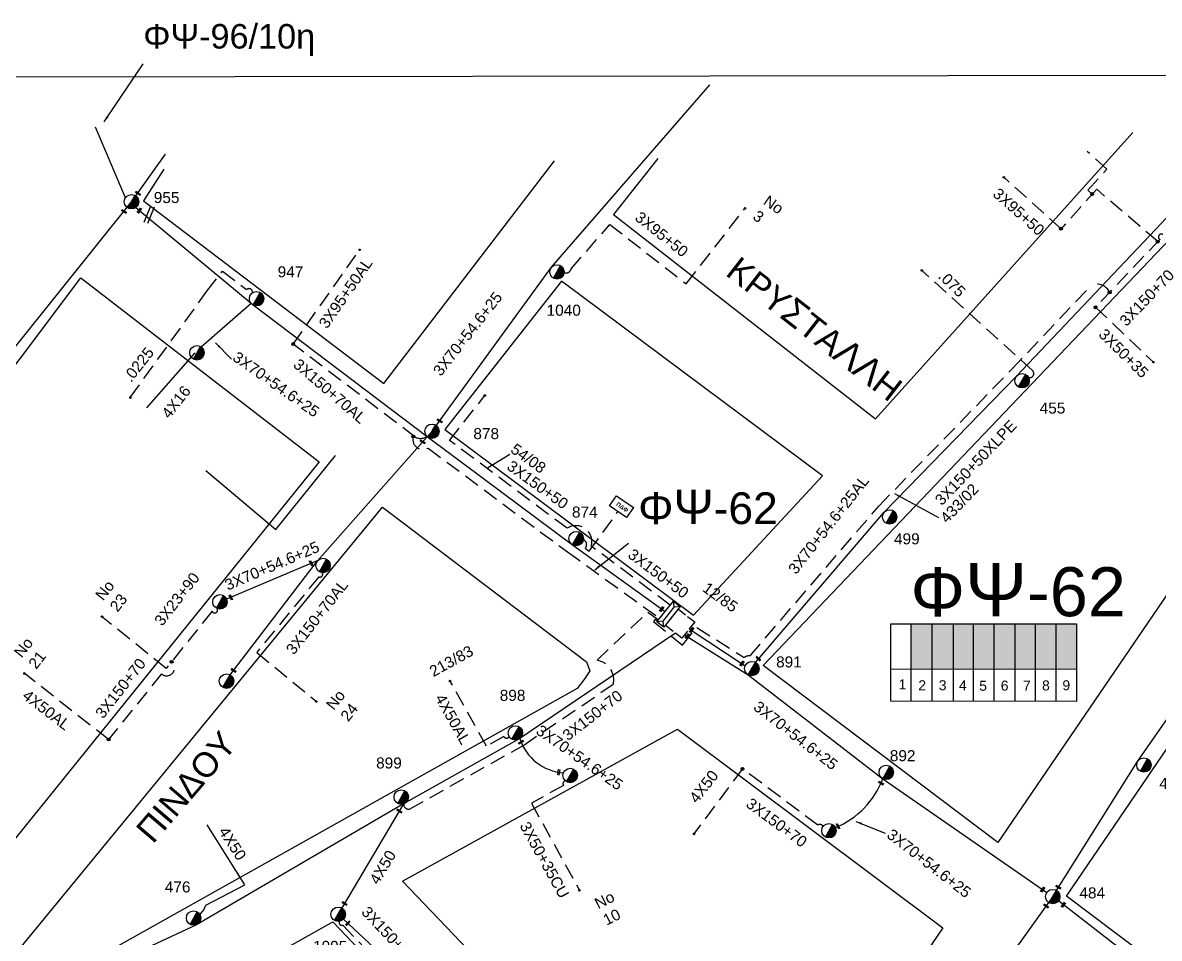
# Model space of a CAD drawing. Header units: millimetres. Extents: x 771 to 3391, y 686 to 1835.
# Drawn here: x 951.1 to 1136.7, y 1619.6 to 1769.1 of the extents above; entities that cross this region are included whole.
import ezdxf

# ---------------------------------------------------------------- set-up
doc = ezdxf.new("R2010")
doc.units = ezdxf.units.MM
doc.linetypes.add('DASHED', pattern=[19.05, 12.7, -6.35])
for name, color, linetype in [('Pillar OTE', 7, 'Continuous'), ('Pillar Δημοτικού Φωτισμού', 7, 'Continuous'), ('Άγνωστα', 7, 'Continuous'), ('Γυμνά εναέρια ΧΤ και ΦΟΠ (3Φ)   4x50+16AL', 7, 'Continuous'), ('Εναέρια παροχή ΧΤ 4x16', 7, 'SYN_LINE'), ('Επιγραφές - Σχήματα', 7, 'Continuous'), ('Καλωδια Χ.Τ. 3x50+35', 7, 'Continuous'), ('Καλωδια ΧΤ  3X95+50', 7, 'Continuous'), ('Καλώδια ΧΤ   3x150+50CU', 7, 'DASHED'), ('Καλώδια ΧΤ   3x150+70AL', 7, 'DASHED'), ('Καλώδια ΧΤ   3x150AL+50CU', 7, 'DASHED'), ('Μηχανική τομή', 7, 'Continuous'), ('Περίπτερο', 7, 'Continuous'), ('Στύλος ΦΜ', 7, 'Continuous'), ('Στύλος ΦΜ @ 1', 7, 'Continuous'), ('Συνδέσεις', 7, 'Continuous'), ('Συνεστραμμένα ΧΤ   3x70+54.6+25 AL', 7, 'SYN_LINE'), ('Τομή', 7, 'Continuous'), ('Υποσταθμός πόλεως', 7, 'Continuous'), ('Υπόβαθρο ΔΕΗ', 7, 'Continuous'), ('Υπόγεια Καλώδια Δικτύου ΧΤ   .075', 7, 'DASHED'), ('Υπόγεια καλώδια Παροχών ΧΤ   .0225', 7, 'DASHED'), ('Υπόγεια καλώδια Παροχών ΧΤ   4x50AL', 7, 'DASHED')]:
    doc.layers.add(name, color=color, linetype=linetype)
doc.styles.add('arial', font='ARIAL.TTF')
doc.styles.get("Standard").update_dxf_attribs({"font": 'ARIAL.TTF'})
doc.linetypes.add('SYN_LINE', pattern='A,0.5,-0.0001,["/\\/\\/\\/",Standard,S=0.1,R=0,X=0,Y=-0.05],-0.25', length=0.7501)
doc.dimstyles.new('ISO-25', dxfattribs={"dimtxt": 2.5, "dimasz": 2.5, "dimexe": 1.25, "dimexo": 0.625, "dimtad": 1, "dimtxsty": 'Standard', "dimcen": 2.5, "dimadec": 0, "dimazin": 0, "dimtfac": 1, "dimtmove": 0, "dimatfit": 3, "dimfxl": 1, "dimarcsym": 0})

# ---------------------------------------------------------------- blocks, each defined once
blk = doc.blocks.new('ΥΠΑΡΧΩΝ ΤΣΙΜΕΝΤΕΝΙΟΣ ΣΤΥΛΟΣ')
at = {"layer": 'Στύλος ΦΜ'}
blk.add_hatch(color=7, dxfattribs=at).paths.add_polyline_path([(-1.29, -2.28, 0.574793), (2.62, 0, 0.268822), (1.3, 2.27)])
at = {"layer": 'Στύλος ΦΜ', "color": 7}
blk.add_line((-1.29, -2.28), (1.3, 2.27), dxfattribs=at)
blk.add_circle((0, 0), 2.62, dxfattribs=at)
at = {"layer": 'Στύλος ΦΜ', "flags": 4}
for tag, p in [('ΑΡΙΘΜΟΣ', (-4.68, 8.05)), ('ΤΥΠΟΣ', (-4.91, 3.03))]:
    blk.add_attdef(tag, p, '', height=4, dxfattribs=at)
blk = doc.blocks.new('ΜΗΧΑΝΙΚΗ ΤΟΜΗ')
at = {"layer": 'Μηχανική τομή', "ltscale": 40}
for p, q in [((-1.89, 0.78), (1.89, 0.78)), ((1.89, 0), (-1.89, 0))]:
    blk.add_line(p, q, dxfattribs=at)
blk = doc.blocks.new('PILLAR YPOSTATHMOU')
at = {"layer": 'Περίπτερο', "ltscale": 40}
for points in [[(540.43, 2525.12), (540.43, 2526.01), (541.51, 2526.01)], [(541.82, 2526.01), (542.91, 2526.01), (542.91, 2524.95)], [(541.59, 2523.53), (540.43, 2523.53), (540.43, 2524.86)], [(542.91, 2524.59), (542.91, 2523.53), (541.92, 2523.53)]]:
    blk.add_lwpolyline(points, dxfattribs=at)
blk = doc.blocks.new('ΥΠΟΣΤΑΘΜΟΣ ΠΟΛΕΩΣ')
at = {"layer": 'Υποσταθμός πόλεως', "linetype": 'Continuous', "ltscale": 40}
blk.add_lwpolyline([(-8.57, 2.82), (8.57, 2.82), (8.57, -2.82), (-8.57, -2.82)], close=True, dxfattribs=at)
for points in [[(-5.75, 0), (-8.57, 2.82)], [(5.75, 0), (8.57, 2.82)], [(-8.57, -2.82), (-5.75, 0)], [(-5.75, 0), (5.75, 0)], [(8.57, -2.82), (5.75, 0)]]:
    blk.add_lwpolyline(points, dxfattribs=at)
at = {"layer": 'Υποσταθμός πόλεως', "linetype": 'SYN_LINE', "ltscale": 40, "flags": 1}
for tag, p in [('ΜΕΤΑΣΧΗΜΑΤΙΣΜΟΣ', (10.6, 2.39)), ('ΙΣΧΥΣ', (10.58, -0.41)), ('ΑΡΙΘΜΟΣ', (10.7, -3.13))]:
    blk.add_attdef(tag, p, '', height=1.8, dxfattribs=at)
blk = doc.blocks.new('ΤΟΜΗ')
at = {"layer": 'Τομή', "ltscale": 40}
for p, q in [((-5.68, 0), (5.68, 0)), ((5.68, -2.33), (-5.68, -2.33))]:
    blk.add_line(p, q, dxfattribs=at)
blk = doc.blocks.new('_ΣΥΝΔΕΣΗ')
at = {"layer": 'Συνδέσεις', "linetype": 'SYN_LINE', "ltscale": 40}
blk.add_hatch(color=256, dxfattribs=at).paths.add_polyline_path([(0.5, -0.01, 1), (-0.5, -0.01, 1)])
at = {"layer": 'Συνδέσεις'}
blk.add_circle((0, -0.01), 0.5, dxfattribs=at)
blk = doc.blocks.new('PILLAR ΔΗΜΟΤΙΚΟΥ ΦΩΤΙΣΜΟΥ')
at = {"layer": 'Pillar Δημοτικού Φωτισμού', "ltscale": 40}
for p, q in [((-3.64, 2), (3.07, 2)), ((-3.64, -2), (-3.64, 2)), ((3.07, 2), (3.07, -2)), ((3.07, -2), (-3.64, -2))]:
    blk.add_line(p, q, dxfattribs=at)
at = {"layer": 'Pillar Δημοτικού Φωτισμού', "insert": (-2.13, 0.69), "char_height": 1.3575, "width": 109.961, "attachment_point": 1}
blk.add_mtext('{\\fArial|b1|i0|c161|p34;ΠΔΦ}', dxfattribs=at)

msp = doc.modelspace()

# ---------------------------------------------------------------- hatches: boundary and pattern name
at = {"layer": 'Καλώδια ΧΤ   3x150+50CU', "linetype": 'DASHED', "ltscale": 0.2}
h = msp.add_hatch(color=151, dxfattribs=at)
h.dxf.hatch_style = 1
h.paths.add_polyline_path([(1099.63619, 1670.9259), (1096.19631, 1670.92612), (1096.19585, 1663.56553), (1099.63573, 1663.56218)])
h = msp.add_hatch(color=1, dxfattribs=at)
h.dxf.hatch_style = 1
h.paths.add_polyline_path([(1103.07576, 1670.92569), (1099.63619, 1670.9259), (1099.63573, 1663.56218), (1103.0753, 1663.55884)])
h = msp.add_hatch(color=133, dxfattribs=at)
h.dxf.hatch_style = 1
h.paths.add_polyline_path([(1106.37331, 1670.92548), (1103.07576, 1670.92569), (1103.0753, 1663.55884), (1106.37285, 1663.55564)])
h = msp.add_hatch(color=6, dxfattribs=at)
h.dxf.hatch_style = 1
h.paths.add_polyline_path([(1109.75931, 1670.92527), (1106.37331, 1670.92548), (1106.37285, 1663.55564), (1109.75885, 1663.55235)])
h = msp.add_hatch(color=5, dxfattribs=at)
h.dxf.hatch_style = 1
h.paths.add_polyline_path([(1113.15596, 1670.92505), (1109.75931, 1670.92527), (1109.75885, 1663.55235), (1113.15549, 1663.54906)])
h = msp.add_hatch(color=2, dxfattribs=at)
h.dxf.hatch_style = 1
h.paths.add_polyline_path([(1116.493, 1670.92485), (1113.15596, 1670.92505), (1113.15549, 1663.54906), (1116.49254, 1663.54581)])
h = msp.add_hatch(color=30, dxfattribs=at)
h.dxf.hatch_style = 1
h.paths.add_polyline_path([(1119.88138, 1670.92463), (1116.493, 1670.92485), (1116.49254, 1663.54581), (1119.88092, 1663.54252)])
h = msp.add_hatch(color=85, dxfattribs=at)
h.dxf.hatch_style = 1
h.paths.add_polyline_path([(1123.20148, 1670.92443), (1119.88138, 1670.92463), (1119.88092, 1663.54252), (1123.20102, 1663.5393)])

# ---------------------------------------------------------------- linework, layer by layer
at = {"layer": 'Pillar OTE', "ltscale": 40}
for points in [[(1092.86761, 1658.28604), (1092.8684, 1670.92632), (1123.20148, 1670.92443), (1123.20069, 1658.25667), (1092.86761, 1658.28696)], [(1096.19552, 1658.28364), (1096.19631, 1670.92612)], [(1099.6354, 1658.28021), (1099.63619, 1670.9259)], [(1103.07497, 1658.27677), (1103.07576, 1670.92569)], [(1106.37252, 1658.27348), (1106.37331, 1670.92548)], [(1109.75852, 1658.2701), (1109.75931, 1670.92527)], [(1113.15516, 1658.26671), (1113.15596, 1670.92505)], [(1116.49221, 1658.26337), (1116.493, 1670.92485)], [(1119.88059, 1658.25999), (1119.88138, 1670.92463)], [(1092.86794, 1663.56876), (1123.20102, 1663.5393)]]:
    msp.add_lwpolyline(points, dxfattribs=at)
at = {"layer": 'Άγνωστα', "color": 30, "linetype": 'DASHED', "ltscale": 0.2}
msp.add_lwpolyline([(1125.75354, 1741.08444), (1125.04373, 1741.72323), (1128.14709, 1745.17166), (1124.91728, 1748.07828)], dxfattribs=at)
at = {"layer": 'Άγνωστα', "color": 6, "linetype": 'SYN_LINE', "ltscale": 8}
msp.add_lwpolyline([(979.18491, 1715.17051), (971.30268, 1706.19125)], dxfattribs=at)
at = {"layer": 'Άγνωστα', "color": 2}
msp.add_lwpolyline([(981.01403, 1695.98054), (992.42339, 1686.35739), (1002.16856, 1698.39586)], dxfattribs=at)
at = {"layer": 'Άγνωστα', "color": 6, "linetype": 'DASHED', "ltscale": 0.2}
for points in [[(1042.63621, 1684.68586, -0.478654764), (1042.97094, 1683.23677), (1043.61576, 1682.77267), (1048.28372, 1689.25841)], [(982.84836, 1673.42141, -1.037056026), (982.0168, 1672.97867), (974.48894, 1663.65593), (963.97962, 1672.14192)]]:
    msp.add_lwpolyline(points, format="xyb", dxfattribs=at)
at = {"layer": 'Άγνωστα', "color": 27}
msp.add_lwpolyline([(979.48472, 1622.77656), (980.6762, 1624.20945), (980.99783, 1624.96885), (987.34281, 1628.29855), (981.23003, 1638.13228)], dxfattribs=at)
at = {"layer": 'Γυμνά εναέρια ΧΤ και ΦΟΠ (3Φ)   4x50+16AL', "color": 2, "linetype": 'Continuous', "ltscale": 0.2}
msp.add_lwpolyline([(1013.2687, 1641.52036), (1002.61085, 1623.50412), (1016.91073, 1610.11609), (1034.7423, 1591.59839), (1050.27872, 1574.84428), (1061.58138, 1562.31555)], dxfattribs=at)
at = {"layer": 'Καλωδια Χ.Τ. 3x50+35', "color": 30, "linetype": 'DASHED', "ltscale": 0.2}
msp.add_lwpolyline([(1126.28599, 1722.61852), (1135.7356, 1713.66333)], dxfattribs=at)
at = {"layer": 'Καλωδια Χ.Τ. 3x50+35', "color": 133, "linetype": 'DASHED', "ltscale": 0.2}
msp.add_lwpolyline([(1039.69158, 1645.3018, 0.562615626), (1039.42096, 1644.53799), (1034.16853, 1641.6341), (1041.95706, 1627.54655)], format="xyb", dxfattribs=at)
at = {"layer": 'Καλωδια ΧΤ  3X95+50', "color": 30, "linetype": 'DASHED', "ltscale": 0.2}
msp.add_lwpolyline([(1120.66274, 1735.42759), (1111.31631, 1743.83877)], dxfattribs=at)
at = {"layer": 'Καλωδια ΧΤ  3X95+50', "color": 6, "linetype": 'DASHED', "ltscale": 0.2}
msp.add_lwpolyline([(1039.51789, 1728.31877, 0.494073887), (1040.64132, 1728.87029), (1046.97169, 1736.15998), (1059.44345, 1726.44709), (1069.05168, 1738.78447)], format="xyb", dxfattribs=at)
at = {"layer": 'Καλωδια ΧΤ  3X95+50', "color": 5, "linetype": 'DASHED', "ltscale": 0.2}
msp.add_lwpolyline([(995.25596, 1716.60532), (1006.15096, 1732.05423)], dxfattribs=at)
at = {"layer": 'Καλώδια ΧΤ   3x150+50CU', "color": 30, "linetype": 'DASHED', "ltscale": 0.2}
msp.add_lwpolyline([(1054.7248, 1671.33971), (1054.36247, 1671.63262), (1054.09839, 1671.30596), (1058.84321, 1667.46154), (1061.16315, 1670.32484), (1068.91811, 1665.42935, -0.164234848), (1069.86694, 1665.70666), (1090.89455, 1690.15172), (1112.56098, 1712.43846), (1125.70188, 1726.30488, -0.377678671), (1128.59809, 1725.05827)], format="xyb", dxfattribs=at)
at = {"layer": 'Καλώδια ΧΤ   3x150+50CU', "color": 85, "linetype": 'DASHED', "ltscale": 0.2}
msp.add_lwpolyline([(1056.83464, 1673.97627), (1043.91845, 1683.61655, 0.70371036), (1040.02005, 1686.52621), (1020.78796, 1700.877), (1026.56347, 1708.21804)], format="xyb", dxfattribs=at)
at = {"layer": 'Καλώδια ΧΤ   3x150+50CU', "color": 5, "linetype": 'DASHED', "ltscale": 0.2}
msp.add_lwpolyline([(1014.90645, 1701.62574, 0.707937109), (1017.27676, 1699.62644), (1040.04566, 1682.67215), (1055.17366, 1671.78412)], format="xyb", dxfattribs=at)
at = {"layer": 'Καλώδια ΧΤ   3x150+70AL', "color": 30, "linetype": 'DASHED', "ltscale": 0.2}
msp.add_lwpolyline([(1136.45312, 1733.34699), (1126.47786, 1741.8893), (1120.66274, 1735.42759)], dxfattribs=at)
msp.add_lwpolyline([(1137.3027, 1734.48237, 1.050667762), (1136.79172, 1733.70428), (1126.28599, 1722.61852)], format="xyb", dxfattribs=at)
at = {"layer": 'Καλώδια ΧΤ   3x150+70AL', "color": 5, "linetype": 'DASHED', "ltscale": 0.2}
msp.add_lwpolyline([(1017.10188, 1701.53848, -0.285245191), (1015.16408, 1701.42936), (995.25596, 1716.60532)], format="xyb", dxfattribs=at)
at = {"layer": 'Καλώδια ΧΤ   3x150+70AL', "color": 6, "linetype": 'DASHED', "ltscale": 0.2}
for points in [[(999.98583, 1679.28647, -0.792526642), (999.44871, 1678.60004), (989.2957, 1666.24914), (989.2957, 1666.24914), (999.0411, 1658.23797)], [(975.37319, 1664.75102, -1.035229052), (973.76176, 1662.75537), (965.12495, 1652.05928)]]:
    msp.add_lwpolyline(points, format="xyb", dxfattribs=at)
at = {"layer": 'Καλώδια ΧΤ   3x150+70AL', "color": 2, "linetype": 'DASHED', "ltscale": 0.2}
for points in [[(1013.3077, 1641.53369, 0.503050556), (1014.27577, 1640.67724), (1032.91556, 1651.13175), (1047.5321, 1661.05422, 0.434365157), (1044.88264, 1664.97242), (1044.88264, 1664.97242), (1053.16357, 1672.84542), (1054.9188, 1671.58214)], [(1002.80338, 1622.34386, 0.710988603), (1003.34945, 1621.73781), (1011.2162, 1613.46582)]]:
    msp.add_lwpolyline(points, format="xyb", dxfattribs=at)
at = {"layer": 'Καλώδια ΧΤ   3x150+70AL', "color": 1, "linetype": 'DASHED', "ltscale": 0.2}
msp.add_lwpolyline([(1081.78673, 1637.80632, 0.507337336), (1080.92717, 1638.0656), (1068.64069, 1647.24455)], format="xyb", dxfattribs=at)
at = {"layer": 'Συνεστραμμένα ΧΤ   3x70+54.6+25 AL', "color": 6, "linetype": 'SYN_LINE', "ltscale": 20}
for points in [[(984.95925, 1662.59496), (999.23779, 1681.22274), (1017.93095, 1702.37595), (1037.4489, 1729.15917), (1063.30241, 1758.93061)], [(969.54778, 1738.89477), (988.71025, 1722.99089), (1017.34766, 1701.35277), (1040.88863, 1683.82358), (1056.00724, 1672.9423)], [(999.25957, 1681.24739), (984.39076, 1674.94042)]]:
    msp.add_lwpolyline(points, dxfattribs=at)
at = {"layer": 'Συνεστραμμένα ΧΤ   3x70+54.6+25 AL', "color": 62, "linetype": 'SYN_LINE', "ltscale": 20}
for points in [[(967.87023, 1740.49113), (962.95541, 1752.05152)], [(899.51879, 1648.92469), (914.5217, 1670.575), (938.01751, 1701.47979), (968.85994, 1739.84789), (974.41582, 1747.6031)]]:
    msp.add_lwpolyline(points, dxfattribs=at)
at = {"layer": 'Συνεστραμμένα ΧΤ   3x70+54.6+25 AL', "color": 151, "linetype": 'SYN_LINE', "ltscale": 20}
msp.add_lwpolyline([(1070.74977, 1664.63136), (1091.77275, 1689.13907), (1113.37108, 1711.35166), (1137.06193, 1736.35052), (1150.91599, 1751.3524)], dxfattribs=at)
at = {"layer": 'Συνεστραμμένα ΧΤ   3x70+54.6+25 AL', "color": 6, "linetype": 'SYN_LINE', "ltscale": 15}
msp.add_lwpolyline([(988.39142, 1723.25551), (979.83302, 1715.75715)], dxfattribs=at)
at = {"layer": 'Συνεστραμμένα ΧΤ   3x70+54.6+25 AL', "color": 1, "linetype": 'SYN_LINE', "ltscale": 20}
for points in [[(1119.88863, 1627.40293), (1133.15675, 1648.44298), (1144.17005, 1664.2811), (1153.75944, 1678.8577), (1162.95745, 1692.17967), (1175.19624, 1708.0128)], [(1069.58283, 1662.58522), (1069.58317, 1662.585), (1091.53329, 1645.63786), (1118.33523, 1627.05218)]]:
    msp.add_lwpolyline(points, dxfattribs=at)
at = {"layer": 'Συνεστραμμένα ΧΤ   3x70+54.6+25 AL', "color": 133, "linetype": 'SYN_LINE', "ltscale": 20}
msp.add_lwpolyline([(1057.67398, 1669.42326), (1032.26917, 1652.17716), (1013.2687, 1641.52036), (979.46956, 1621.80228), (945.3437, 1605.91027), (938.72368, 1573.17673), (962.58618, 1558.1714)], dxfattribs=at)
at = {"layer": 'Συνεστραμμένα ΧΤ   3x70+54.6+25 AL', "color": 1, "linetype": 'SYN_LINE', "ltscale": 10}
msp.add_lwpolyline([(1059.18055, 1669.15188), (1069.58283, 1662.58522)], dxfattribs=at)
at = {"layer": 'Συνεστραμμένα ΧΤ   3x70+54.6+25 AL', "color": 151, "linetype": 'SYN_LINE', "ltscale": 8}
msp.add_lwpolyline([(1059.93094, 1670.09867), (1069.08285, 1664.07615)], dxfattribs=at)
at = {"layer": 'Συνεστραμμένα ΧΤ   3x70+54.6+25 AL', "color": 62, "ltscale": 20}
msp.add_lwpolyline([(1142.26628, 1608.53172), (1119.30533, 1626.37975), (1093.41418, 1590.27512), (1080.19165, 1570.73429), (1062.00064, 1543.17709), (1042.11822, 1511.43805), (1031.07341, 1492.66085), (1020.0518, 1472.65133), (1004.10537, 1441.78303)], dxfattribs=at)
at = {"layer": 'Συνεστραμμένα ΧΤ   3x70+54.6+25 AL', "color": 133, "linetype": 'SYN_LINE', "ltscale": 8}
msp.add_arc((1039.92481, 1654.63792), 8.0414, 197.8189948, 266.2542286, dxfattribs=at)
at = {"layer": 'Συνεστραμμένα ΧΤ   3x70+54.6+25 AL', "color": 1, "linetype": 'SYN_LINE', "ltscale": 15}
msp.add_arc((1078.62672, 1650.44155), 13.77153, 292.079407, 339.5852715, dxfattribs=at)
at = {"layer": 'Υπόβαθρο ΔΕΗ'}
for points in [[(2899.29583, 1762.81833), (885.09289, 1760.10556)], [(1054.79421, 1746.92767), (1047.557, 1737.74281), (1090.35191, 1704.41453), (1132.40256, 1751.14088)], [(974.14889, 1745.18506), (970.80905, 1739.98056), (1010.04011, 1710.14439), (1037.9343, 1746.55546)], [(1138.40069, 1733.73507), (1165.0384, 1715.41497), (1110.33748, 1635.20061), (1071.9863, 1664.10507), (1138.40069, 1733.73507)], [(901.09758, 1648.28195), (960.57286, 1727.4267), (999.47471, 1697.39046), (937.33583, 1620.43573), (901.09758, 1648.28195)], [(1081.72439, 1695.09264), (1039.05886, 1726.85888), (1020.0259, 1702.66677), (1060.62256, 1672.36655), (1081.72439, 1695.09264)], [(1121.56285, 1626.46715), (1176.46526, 1707.14871), (1224.28468, 1673.75124), (1166.99737, 1592.21278), (1121.56285, 1626.46715)], [(945.57806, 1611.82313), (1009.83519, 1689.99048), (1043.13492, 1664.74953), (1043.68924, 1663.23602), (1042.91318, 1662.01783), (1041.65672, 1660.39357), (948.06388, 1607.9029), (946.81706, 1608.13354), (945.93968, 1608.8024), (945.45481, 1609.51739), (945.15465, 1610.43995), (945.20083, 1611.15494), (945.57806, 1611.82313)], [(1013.12135, 1628.90471), (1057.99577, 1653.71425), (1101.3649, 1621.31417), (1067.67566, 1571.87659), (1013.12135, 1628.90471)], [(945.19419, 1590.51781), (1001.71531, 1622.2666), (1060.61809, 1560.32954), (1038.98211, 1530.45177), (946.0405, 1585.81342), (945.06067, 1586.81494), (944.85559, 1587.79371), (944.85559, 1589.36429), (945.19419, 1590.51781)]]:
    msp.add_lwpolyline(points, dxfattribs=at)
at = {"layer": 'Υπόγεια Καλώδια Δικτύου ΧΤ   .075', "color": 151, "linetype": 'DASHED', "ltscale": 0.2}
msp.add_lwpolyline([(1115.35828, 1711.14064, 0.775868366), (1116.00785, 1712.27566), (1097.91679, 1728.63315)], format="xyb", dxfattribs=at)
at = {"layer": 'Υπόγεια καλώδια Παροχών ΧΤ   .0225', "color": 6, "ltscale": 0.2}
msp.add_lwpolyline([(968.66309, 1707.88606), (981.18005, 1725.24219), (983.6953, 1728.53106), (987.64717, 1725.50877, -0.711899298), (988.60829, 1724.97487)], format="xyb", dxfattribs=at)
at = {"layer": 'Υπόγεια καλώδια Παροχών ΧΤ   4x50AL', "color": 6, "ltscale": 0.2}
msp.add_lwpolyline([(965.10893, 1652.03944), (951.28071, 1662.90937)], dxfattribs=at)
at = {"layer": 'Υπόγεια καλώδια Παροχών ΧΤ   4x50AL', "color": 133, "linetype": 'DASHED', "ltscale": 0.2}
msp.add_lwpolyline([(1030.52331, 1652.54436, -0.621125185), (1029.66373, 1652.5311), (1026.84462, 1650.95002), (1020.88227, 1661.58112)], format="xyb", dxfattribs=at)
at = {"layer": 'Υπόγεια καλώδια Παροχών ΧΤ   4x50AL', "color": 1, "linetype": 'DASHED', "ltscale": 0.2}
msp.add_lwpolyline([(1068.64069, 1647.24455), (1060.7015, 1636.61755)], dxfattribs=at)

# ---------------------------------------------------------------- block references
at = {"xscale": 1.362583628674249, "yscale": 1.362583628674249, "zscale": 1.362583628674249, "rotation": 321.6007698604215}
msp.add_blockref('PILLAR YPOSTATHMOU', (-1656.81186, -566.70132), dxfattribs=at)
at = {"layer": 'Pillar Δημοτικού Φωτισμού', "xscale": 0.5, "yscale": 0.5, "zscale": 0.5, "rotation": 325.1149066060819}
msp.add_blockref('PILLAR ΔΗΜΟΤΙΚΟΥ ΦΩΤΙΣΜΟΥ', (1048.99319, 1689.97187), dxfattribs=at)
at = {"layer": 'Μηχανική τομή'}
for p, xscale, yscale, zscale, rotation in [((969.8767, 1741.14773), 0.2500000000001928, 0.2500000000001928, 0.2500000000001928, 327.6127198128642), ((967.57433, 1738.17724), 0.2500000000001928, 0.2500000000001928, 0.2500000000001928, 327.6127198128642), ((970.21369, 1738.3421), 0.249999999999919, 0.249999999999919, 0.249999999999919, 54.58377458534449), ((1019.13506, 1703.97817), 0.2500000000001928, 0.2500000000001928, 0.2500000000001928, 327.6127198128642), ((1016.35453, 1700.5582), 0.2500000000001928, 0.2500000000001928, 0.2500000000001928, 327.6127198128642), ((998.08028, 1680.77744), 0.2500000000001927, 0.2500000000001927, 0.2500000000001927, 294.6904854819203), ((984.99442, 1675.19648), 0.2500000000001927, 0.2500000000001927, 0.2500000000001927, 294.6904854819203), ((1055.49176, 1673.25434), 0.249999999999919, 0.249999999999919, 0.249999999999919, 54.58377458534449), ((1059.69206, 1668.85839), 0.249999999999919, 0.249999999999919, 0.249999999999919, 54.58377458534449), ((1060.40704, 1669.86386), 0.249999999999919, 0.249999999999919, 0.249999999999919, 54.58377458534449), ((1071.16392, 1665.17374), 0.2500000000001928, 0.2500000000001928, 0.2500000000001928, 317.5054871335354), ((985.45701, 1663.24433), 0.2500000000001928, 0.2500000000001928, 0.2500000000001928, 327.6127198128642), ((1068.62361, 1664.38973), 0.249999999999919, 0.249999999999919, 0.249999999999919, 54.58377458534449), ((1032.53089, 1651.529), 0.249999999999919, 0.249999999999919, 0.249999999999919, 31.46441642460424), ((1038.73232, 1646.68543), 0.2499999999999189, 0.2499999999999189, 0.2499999999999189, 81.21478479246741), ((1091.21168, 1644.84924), 0.2500000000001928, 0.2500000000001928, 0.2500000000001928, 329.6580810305143), ((1012.53824, 1640.28557), 0.2500000000001928, 0.2500000000001928, 0.2500000000001928, 328.1401262921853), ((1084.16166, 1637.83126), 0.2500000000001928, 0.2500000000001928, 0.2500000000001928, 297.0521769840544), ((1117.72657, 1627.47425), 0.249999999999919, 0.249999999999919, 0.249999999999919, 55.15919953187292), ((1120.15879, 1627.83133), 0.2500000000002005, 0.2500000000002005, 0.2500000000002005, 329.2167340822995), ((1003.59164, 1625.16206), 0.2500000000001928, 0.2500000000001928, 0.2500000000001928, 328.1401262921853), ((1118.15177, 1624.77113), 0.2500000000002005, 0.2500000000002005, 0.2500000000002005, 324.3630764956421), ((1121.10481, 1624.98098), 0.249999999999919, 0.249999999999919, 0.249999999999919, 55.15919953187292), ((1004.25085, 1621.9687), 0.2499999999999188, 0.2499999999999188, 0.2499999999999188, 46.79548129972705)]:
    msp.add_blockref('ΜΗΧΑΝΙΚΗ ΤΟΜΗ', p, dxfattribs=dict(at, xscale=xscale, yscale=yscale, zscale=zscale, rotation=rotation))
at = {"layer": 'Στύλος ΦΜ @ 1', "ltscale": 40}
ref = msp.add_blockref('ΥΠΑΡΧΩΝ ΤΣΙΜΕΝΤΕΝΙΟΣ ΣΤΥΛΟΣ', (968.85767, 1739.84918), dxfattribs=dict(at, xscale=0.4499999999998181, yscale=0.4499999999998181, zscale=0.4499999999998181))
ref.add_attrib('ΤΥΠΟΣ', '955', (972.49291, 1739.63917), dxfattribs={"layer": 'Στύλος ΦΜ', "height": 1.8, "flags": 4})
ref = msp.add_blockref('ΥΠΑΡΧΩΝ ΤΣΙΜΕΝΤΕΝΙΟΣ ΣΤΥΛΟΣ', (989.29129, 1724.01536), dxfattribs=dict(at, xscale=0.4499999999998181, yscale=0.4499999999998181, zscale=0.4499999999998181))
ref.add_attrib('ΤΥΠΟΣ', '947', (992.72375, 1727.50553), dxfattribs={"layer": 'Στύλος ΦΜ', "height": 1.8, "flags": 4})
ref = msp.add_blockref('ΥΠΑΡΧΩΝ ΤΣΙΜΕΝΤΕΝΙΟΣ ΣΤΥΛΟΣ', (1038.34239, 1728.39183), dxfattribs=dict(at, xscale=0.4499999999998181, yscale=0.4499999999998181, zscale=0.4499999999998181))
ref.add_attrib('ΤΥΠΟΣ', '1040', (1036.64491, 1721.23932), dxfattribs={"layer": 'Στύλος ΦΜ', "height": 1.8, "flags": 4})
at = {"layer": 'Στύλος ΦΜ @ 1', "ltscale": 40, "xscale": 0.4499999999998181, "yscale": 0.4499999999998181, "zscale": 0.4499999999998181}
for p in [(979.53407, 1715.18561), (1000.13114, 1680.45524), (983.2938, 1674.5117), (984.37369, 1661.57307), (1040.48964, 1646.16796), (1082.75717, 1637.13894)]:
    msp.add_blockref('ΥΠΑΡΧΩΝ ΤΣΙΜΕΝΤΕΝΙΟΣ ΣΤΥΛΟΣ', p, dxfattribs=at)
at = {"layer": 'Στύλος ΦΜ @ 1', "ltscale": 40}
ref = msp.add_blockref('ΥΠΑΡΧΩΝ ΤΣΙΜΕΝΤΕΝΙΟΣ ΣΤΥΛΟΣ', (1114.29884, 1710.62612), dxfattribs=dict(at, xscale=0.4499999999998181, yscale=0.4499999999998181, zscale=0.4499999999998181))
ref.add_attrib('ΤΥΠΟΣ', '455', (1117.16634, 1705.26733), dxfattribs={"layer": 'Στύλος ΦΜ', "height": 1.8, "flags": 4})
ref = msp.add_blockref('ΥΠΑΡΧΩΝ ΤΣΙΜΕΝΤΕΝΙΟΣ ΣΤΥΛΟΣ', (1017.92869, 1702.37724), dxfattribs=dict(at, xscale=0.4499999999998181, yscale=0.4499999999998181, zscale=0.4499999999998181))
ref.add_attrib('ΤΥΠΟΣ', '878', (1024.68206, 1701.0837), dxfattribs={"layer": 'Στύλος ΦΜ', "height": 1.8, "flags": 4})
ref = msp.add_blockref('ΥΠΑΡΧΩΝ ΤΣΙΜΕΝΤΕΝΙΟΣ ΣΤΥΛΟΣ', (1041.46966, 1684.84805), dxfattribs=dict(at, xscale=0.4499999999998181, yscale=0.4499999999998181, zscale=0.4499999999998181))
ref.add_attrib('ΤΥΠΟΣ', '874', (1040.78523, 1688.2805), dxfattribs={"layer": 'Στύλος ΦΜ', "height": 1.8, "flags": 4})
ref = msp.add_blockref('ΥΠΑΡΧΩΝ ΤΣΙΜΕΝΤΕΝΙΟΣ ΣΤΥΛΟΣ', (1092.66923, 1688.37523), dxfattribs=dict(at, xscale=0.4499999999998181, yscale=0.4499999999998181, zscale=0.4499999999998181))
ref.add_attrib('ΤΥΠΟΣ', '499', (1093.37783, 1683.9046), dxfattribs={"layer": 'Στύλος ΦΜ', "height": 1.8, "flags": 4})
ref = msp.add_blockref('ΥΠΑΡΧΩΝ ΤΣΙΜΕΝΤΕΝΙΟΣ ΣΤΥΛΟΣ', (1070.16421, 1663.60947), dxfattribs=dict(at, xscale=0.4499999999998181, yscale=0.4499999999998181, zscale=0.4499999999998181))
ref.add_attrib('ΤΥΠΟΣ', '891', (1074.12262, 1663.80859), dxfattribs={"layer": 'Στύλος ΦΜ', "height": 1.8, "flags": 4})
ref = msp.add_blockref('ΥΠΑΡΧΩΝ ΤΣΙΜΕΝΤΕΝΙΟΣ ΣΤΥΛΟΣ', (1031.55453, 1653.11333), dxfattribs=dict(at, xscale=0.4499999999998181, yscale=0.4499999999998181, zscale=0.4499999999998181))
ref.add_attrib('ΤΥΠΟΣ', '898', (1028.9907, 1658.3485), dxfattribs={"layer": 'Στύλος ΦΜ', "height": 1.8, "flags": 4})
ref = msp.add_blockref('ΥΠΑΡΧΩΝ ΤΣΙΜΕΝΤΕΝΙΟΣ ΣΤΥΛΟΣ', (1092.11433, 1646.66233), dxfattribs=dict(at, xscale=0.4499999999998181, yscale=0.4499999999998181, zscale=0.4499999999998181))
ref.add_attrib('ΤΥΠΟΣ', '892', (1092.69284, 1648.49899), dxfattribs={"layer": 'Στύλος ΦΜ', "height": 1.8, "flags": 4})
ref = msp.add_blockref('ΥΠΑΡΧΩΝ ΤΣΙΜΕΝΤΕΝΙΟΣ ΣΤΥΛΟΣ', (1012.90712, 1642.64125), dxfattribs=dict(at, xscale=0.4499999999998181, yscale=0.4499999999998181, zscale=0.4499999999998181))
ref.add_attrib('ΤΥΠΟΣ', '899', (1008.8006, 1647.30618), dxfattribs={"layer": 'Στύλος ΦΜ', "height": 1.8, "flags": 4})
ref = msp.add_blockref('ΥΠΑΡΧΩΝ ΤΣΙΜΕΝΤΕΝΙΟΣ ΣΤΥΛΟΣ', (1134.18917, 1647.87618), dxfattribs=dict(at, xscale=0.4499999999998181, yscale=0.4499999999998181, zscale=0.4499999999998181))
ref.add_attrib('ΤΥΠΟΣ', '483', (1136.69304, 1643.96942), dxfattribs={"layer": 'Στύλος ΦΜ', "height": 1.8, "flags": 4})
ref = msp.add_blockref('ΥΠΑΡΧΩΝ ΤΣΙΜΕΝΤΕΝΙΟΣ ΣΤΥΛΟΣ', (978.98945, 1622.87776), dxfattribs=dict(at, xscale=0.4499999999998181, yscale=0.4499999999998181, zscale=0.4499999999998181))
ref.add_attrib('ΤΥΠΟΣ', '476', (974.29443, 1627.06739), dxfattribs={"layer": 'Στύλος ΦΜ', "height": 1.8, "flags": 4})
ref = msp.add_blockref('ΥΠΑΡΧΩΝ ΤΣΙΜΕΝΤΕΝΙΟΣ ΣΤΥΛΟΣ', (1119.30307, 1626.38104), dxfattribs=dict(at, xscale=0.4499999999998181, yscale=0.4499999999998181, zscale=0.4499999999998181))
ref.add_attrib('ΤΥΠΟΣ', '484', (1123.65391, 1626.09066), dxfattribs={"layer": 'Στύλος ΦΜ', "height": 1.8, "flags": 4})
ref = msp.add_blockref('ΥΠΑΡΧΩΝ ΤΣΙΜΕΝΤΕΝΙΟΣ ΣΤΥΛΟΣ', (1002.60859, 1623.50541), dxfattribs=dict(at, xscale=0.4499999999998181, yscale=0.4499999999998181, zscale=0.4499999999998181))
ref.add_attrib('ΤΥΠΟΣ', '1095', (998.49951, 1617.35869), dxfattribs={"layer": 'Στύλος ΦΜ', "height": 1.8, "flags": 4})
at = {"layer": 'Συνδέσεις'}
for p, xscale, yscale, zscale in [((1111.31631, 1743.83877), 0.25, 0.25, 0.25), ((1125.73645, 1741.09983), 0.4777242751394019, 0.4777242751394019, 0.4777242751394019), ((1069.05168, 1738.78447), 0.25, 0.25, 0.25), ((1120.64565, 1735.44297), 0.4777242751394019, 0.4777242751394019, 0.4777242751394019), ((1136.45312, 1733.34699), 0.4777242751394019, 0.4777242751394019, 0.4777242751394019), ((1006.11536, 1732.00374), 0.25, 0.25, 0.25), ((1097.91679, 1728.63315), 0.25, 0.25, 0.25), ((1128.59809, 1725.05827), 0.4777242751394019, 0.4777242751394019, 0.4777242751394019), ((1126.28599, 1722.61852), 0.4777242751394019, 0.4777242751394019, 0.4777242751394019), ((995.25596, 1716.60532), 0.4777242751394019, 0.4777242751394019, 0.4777242751394019), ((1135.7356, 1713.66333), 0.25, 0.25, 0.25), ((968.65258, 1707.87148), 0.25, 0.25, 0.25), ((1026.56347, 1708.21804), 0.25, 0.25, 0.25), ((1014.87514, 1701.53514), 0.4777242751394019, 0.4777242751394019, 0.4777242751394019), ((964.0255, 1672.10487), 0.25, 0.25, 0.25), ((975.40185, 1664.72882), 0.4777242751394019, 0.4777242751394019, 0.4777242751394019), ((951.3718, 1662.82581), 0.25, 0.25, 0.25), ((1020.88227, 1661.58112), 0.25, 0.25, 0.25), ((999.0411, 1658.23797), 0.25, 0.25, 0.25), ((965.10893, 1652.03944), 0.4777242751394019, 0.4777242751394019, 0.4777242751394019), ((1068.64069, 1647.24455), 0.4777242751394019, 0.4777242751394019, 0.4777242751394019), ((1060.7015, 1636.61755), 0.25, 0.25, 0.25), ((1042.00988, 1627.41993), 0.25, 0.25, 0.25)]:
    msp.add_blockref('_ΣΥΝΔΕΣΗ', p, dxfattribs=dict(at, xscale=xscale, yscale=yscale, zscale=zscale))
at = {"layer": 'Τομή', "xscale": 0.2499999999998873, "yscale": 0.2499999999998873, "zscale": 0.2499999999998873, "rotation": 248.1909067709115}
msp.add_blockref('ΤΟΜΗ', (972.0117, 1737.6303), dxfattribs=at)
at = {"layer": 'Υποσταθμός πόλεως', "xscale": 0.25, "yscale": 0.25, "zscale": 0.25, "rotation": 51.33230460897725}
msp.add_blockref('ΥΠΟΣΤΑΘΜΟΣ ΠΟΛΕΩΣ', (1056.55678, 1672.50254), dxfattribs=at)

# ---------------------------------------------------------------- texts
at = {"ltscale": 40, "char_height": 4, "attachment_point": 1, "style": 'arial'}
for s, insert, width, rotation in [('KPY{\\H1.083x;Σ}TA{\\H1.083x;ΛΛ}H', (1068.34149, 1731.3978), 62.3007168, 322.1277223), ('ΠINΔOY', (969.30772, 1637.45766), 64.8866414, 49.4326185)]:
    msp.add_mtext(s, dxfattribs=dict(at, insert=insert, width=width, rotation=rotation))
at = {"ltscale": 30, "char_height": 1.63441, "width": 11.2572904, "attachment_point": 1}
for s, insert in [('1', (1094.11377, 1661.84736)), ('2', (1097.35224, 1661.7139)), ('3', (1100.68282, 1661.7139)), ('4', (1103.98633, 1661.7139)), ('5', (1107.28984, 1661.63272)), ('6', (1110.80997, 1661.65978)), ('7', (1114.43842, 1661.65978)), ('8', (1117.55238, 1661.68684)), ('9', (1120.88296, 1661.7139))]:
    msp.add_mtext(s, dxfattribs=dict(at, insert=insert))
at = {"layer": 'Άγνωστα', "color": 7, "char_height": 1.8, "attachment_point": 1}
for s, insert, rotation in [('3X95+50', (1110.55706, 1742.2522), 318.3954613), ('3X95+50', (1052.02965, 1738.4055), 321.5557468), ('3X95+50AL', (999.30567, 1720.02369), 55.2179592), ('3X70+54.6+25', (1017.95259, 1712.34737), 51.9246009), ('3X50+35', (1127.91644, 1719.31554), 315.3511351), ('3X70+54.6+25', (983.86245, 1677.98185), 23.1862187), ('3X23+90', (972.4364, 1671.54117), 51.9246009), ('213/83', (1017.27497, 1663.78568), 28.9303735), ('3X150+70', (962.79418, 1656.42749), 51.9246009), ('3X150+70', (1039.02235, 1653.15379), 37.9029633), ('3X70+54.6+25', (1071.36427, 1658.47384), 322.1899788), ('3X70+54.6+25', (1035.78381, 1654.56307), 325.1238696), ('4X50', (1059.79071, 1642.61019), 51.9246009), ('3X150+70', (1070.12122, 1642.64019), 323.4142996), ('4X50', (984.51323, 1638.01032), 303.1276587), ('3X50+35CU', (1033.76119, 1638.83695), 298.9118419), ('3X70+54.6+25', (1093.14881, 1637.59505), 322.1899788), ('4X50', (1007.59578, 1629.12295), 59.351245), ('3X150+70', (1007.57045, 1624.99732), 313.366394)]:
    msp.add_mtext_dynamic_manual_height_columns(s, width=1.8, gutter_width=12.5, heights=[0.04535], dxfattribs=dict(at, insert=insert, rotation=rotation))
at = {"layer": 'Άγνωστα', "color": 7}
note = msp.add_mtext_dynamic_manual_height_columns('No ', width=1.8, gutter_width=2.23875, heights=[0.04535, 0], dxfattribs=dict(at, insert=(1069.62233, 1743.36596), char_height=1.8, attachment_point=1, rotation=324.8742704))
for column, words in zip(note.columns.linked_columns, ['3']):
    column.text = words
note = msp.add_mtext_dynamic_manual_height_columns('No ', width=1.8, gutter_width=2.3101, heights=[0.04535, 0], dxfattribs=dict(at, insert=(960.25666, 1672.4616), char_height=1.8, attachment_point=1, rotation=51.9246009))
for column, words in zip(note.columns.linked_columns, ['23']):
    column.text = words
note = msp.add_mtext_dynamic_manual_height_columns('No ', width=1.8, gutter_width=1.8352, heights=[0.04535, 0], dxfattribs=dict(at, insert=(947.26733, 1663.49915), char_height=1.8, attachment_point=1, rotation=51.9246009))
for column, words in zip(note.columns.linked_columns, ['21']):
    column.text = words
note = msp.add_mtext_dynamic_manual_height_columns('No ', width=1.8, gutter_width=1.61783, heights=[0.04535, 0], dxfattribs=dict(at, insert=(998.36719, 1655.11296), char_height=1.8, attachment_point=1, rotation=51.9246009))
for column, words in zip(note.columns.linked_columns, ['24']):
    column.text = words
note = msp.add_mtext_dynamic_manual_height_columns('No ', width=1.8, gutter_width=1.74781, heights=[0.04535, 0], dxfattribs=dict(at, insert=(1041.10049, 1624.2906), char_height=1.8, attachment_point=1, rotation=26.9550432))
for column, words in zip(note.columns.linked_columns, ['10']):
    column.text = words
at = {"layer": 'Εναέρια παροχή ΧΤ 4x16', "color": 7, "insert": (973.61495, 1705.39692), "char_height": 1.8, "attachment_point": 1, "rotation": 51.9246009}
msp.add_mtext_dynamic_manual_height_columns('4X16', width=1.8, gutter_width=12.5, heights=[0.04535], dxfattribs=at)
at = {"layer": 'Επιγραφές - Σχήματα', "ltscale": 0.2, "insert": (970.77043, 1768.86701), "char_height": 4, "width": 19.6718533, "attachment_point": 1}
msp.add_mtext('ΦΨ-96/10η', dxfattribs=at)
at = {"layer": 'Καλώδια ΧΤ   3x150+70AL', "color": 7, "char_height": 1.8, "attachment_point": 1}
for s, insert, rotation in [('3X150+70', (1130.03312, 1720.61512), 46.4035109), ('3X150+70AL', (996.29336, 1714.38213), 319.3192095), ('3X150+50XLPE', (1099.87605, 1691.3727), 46.4035109), ('433/02', (1100.74247, 1688.4504), 46.4035109), ('3X150+70AL', (993.93088, 1666.85714), 51.9246009)]:
    msp.add_mtext_dynamic_manual_height_columns(s, width=1.8, gutter_width=12.5, heights=[0.04535], dxfattribs=dict(at, insert=insert, rotation=rotation))
at = {"layer": 'Καλώδια ΧΤ   3x150AL+50CU', "color": 7, "char_height": 1.8, "attachment_point": 1}
for s, insert, rotation in [('54/08', (1031.65842, 1700.51958), 324.1665317), ('3X150+50', (1031.04275, 1697.75088), 324.1665317), ('3X150+50', (1050.8344, 1683.33876), 323.1213635)]:
    msp.add_mtext_dynamic_manual_height_columns(s, width=1.8, gutter_width=12.5, heights=[0.04535], dxfattribs=dict(at, insert=insert, rotation=rotation))
at = {"layer": 'Καλώδια ΧΤ   3x150AL+50CU', "color": 7}
note = msp.add_mtext_dynamic_manual_height_columns('12/85\\P', width=1.8, gutter_width=12.5, heights=[0.04535, 0], dxfattribs=dict(at, insert=(1051.4081, 1686.2155), char_height=1.8, attachment_point=1, rotation=324.1665317))
at = {"layer": 'Συνεστραμμένα ΧΤ   3x70+54.6+25 AL', "color": 7, "char_height": 1.8, "attachment_point": 1}
for s, insert, rotation in [('3X70+54.6+25', (986.24053, 1715.53173), 324.8729436), ('3X70+54.6+25AL', (1075.95217, 1679.98024), 51.9246009)]:
    msp.add_mtext_dynamic_manual_height_columns(s, width=1.8, gutter_width=12.5, heights=[0.04535], dxfattribs=dict(at, insert=insert, rotation=rotation))
at = {"layer": 'Υπόβαθρο ΔΕΗ', "attachment_point": 1}
for insert, char_height in [((1051.59351, 1692.82952), 5.1839515), ((1096.06811, 1680.83768), 8)]:
    msp.add_mtext_dynamic_manual_height_columns('Φ{\\H1.0833x;Ψ}-62', width=84.657329, gutter_width=12.5, heights=[0], dxfattribs=dict(at, insert=insert, char_height=char_height))
at = {"layer": 'Υπόγεια Καλώδια Δικτύου ΧΤ   .075', "color": 7, "insert": (1101.72976, 1728.82111), "char_height": 1.8, "attachment_point": 1, "rotation": 315.8246962}
msp.add_mtext_dynamic_manual_height_columns('.075', width=1.8, gutter_width=12.5, heights=[0.04535], dxfattribs=at)
at = {"layer": 'Υπόγεια καλώδια Παροχών ΧΤ   .0225', "color": 7, "insert": (967.36207, 1711.34794), "char_height": 1.8, "attachment_point": 1, "rotation": 51.9246009}
msp.add_mtext_dynamic_manual_height_columns('.0225', width=1.8, gutter_width=12.5, heights=[0.04535], dxfattribs=at)
at = {"layer": 'Υπόγεια καλώδια Παροχών ΧΤ   4x50AL', "color": 7, "char_height": 1.8, "attachment_point": 1}
for insert, rotation in [((951.9768, 1660.30396), 322.5096772), ((1019.93509, 1659.70682), 299.3621818)]:
    msp.add_mtext_dynamic_manual_height_columns('4X50AL', width=1.8, gutter_width=12.5, heights=[0.04535], dxfattribs=dict(at, insert=insert, rotation=rotation))

# ---------------------------------------------------------------- leaders
at = {"layer": 'Επιγραφές - Σχήματα', "ltscale": 40}
for points in [[(964.40405, 1752.91701), (970.76891, 1762.36921)], [(982.54619, 1716.83346), (985.19907, 1714.16128)], [(1026.97016, 1696.40548), (1030.65351, 1698.63807)], [(1093.44002, 1692.20173), (1100.6346, 1688.26458)], [(1044.49465, 1679.75524), (1050.02851, 1684.11083)], [(1087.14289, 1638.66556), (1091.95252, 1636.76208)]]:
    msp.add_leader(points, dimstyle='ISO-25', override={"dimasz": 1, "dimtad": 0}, dxfattribs=at)

doc.saveas('drawing.dxf')
